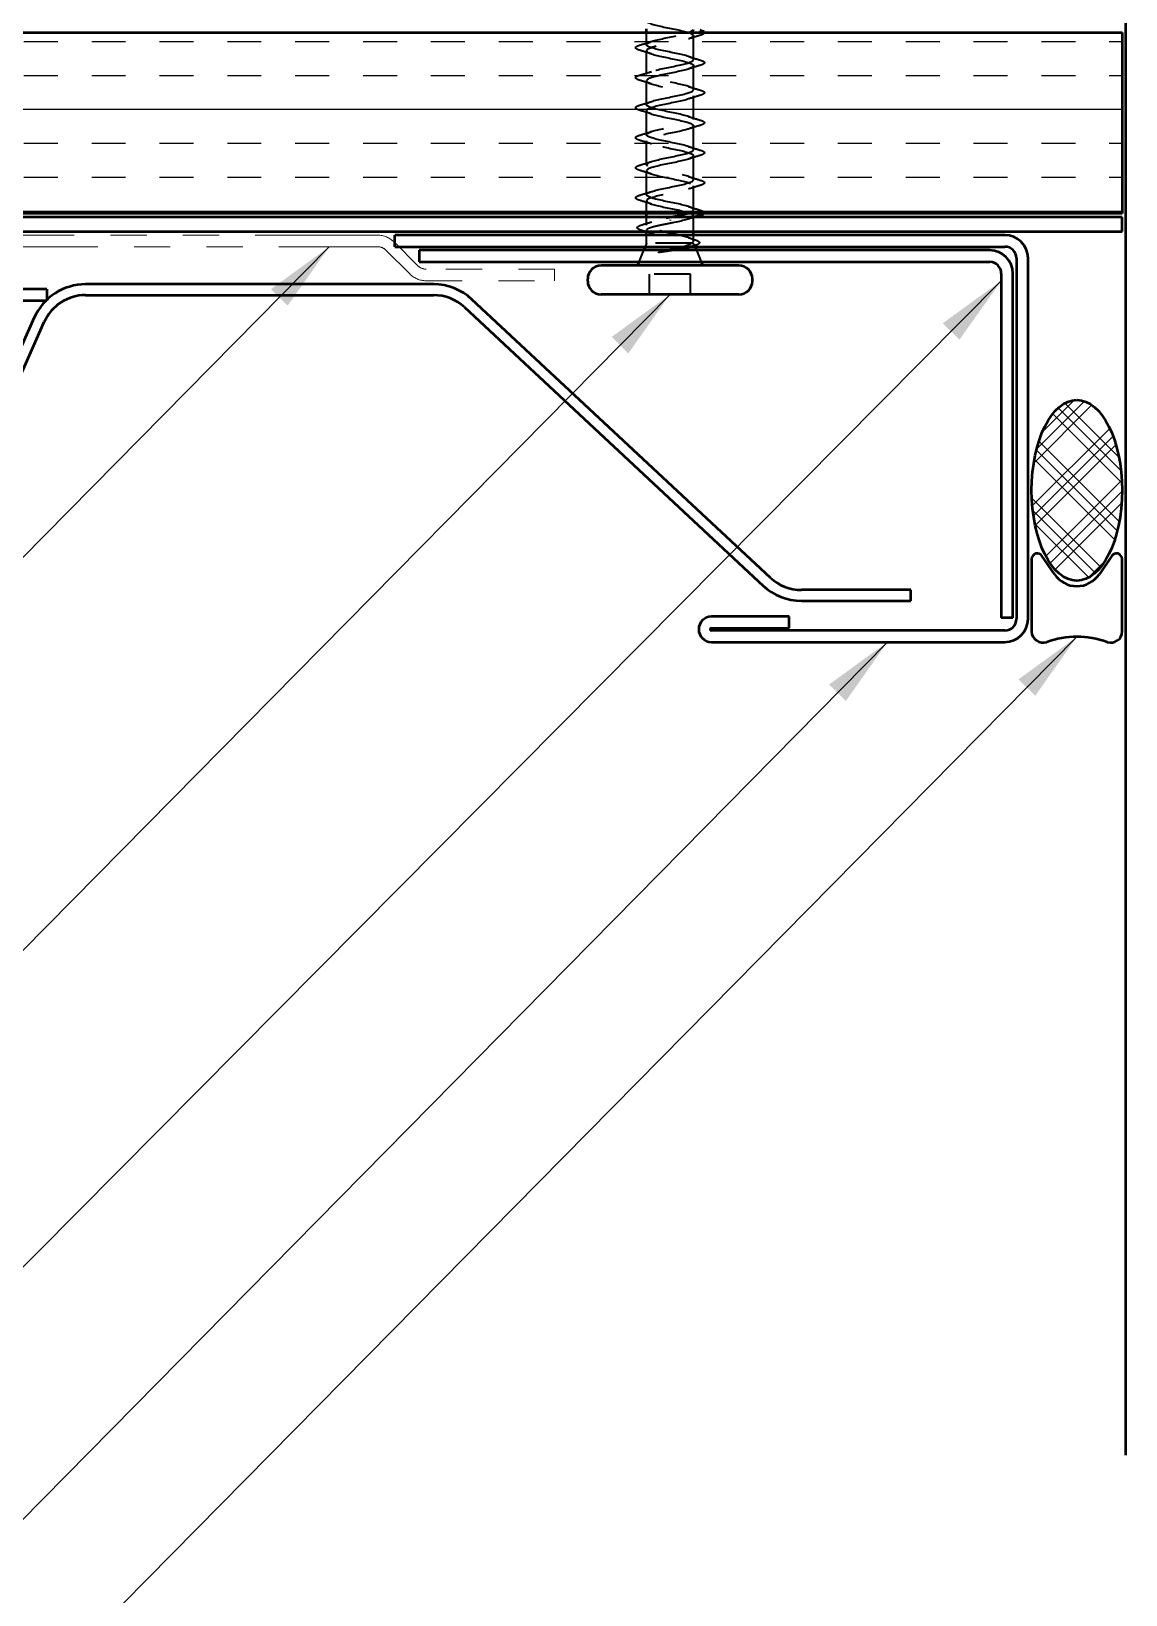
# Model space of a CAD drawing. Header units: inches. Extents: x 0.6 to 33.4, y 0.6 to 21.4.
# Drawn here: x 15.021 to 18.046, y 7.706 to 12.028 of the extents above; entities that cross this region are included whole.
import ezdxf

# ---------------------------------------------------------------- set-up
doc = ezdxf.new("R2010")
doc.units = ezdxf.units.IN
doc.header["$LTSCALE"] = 2
doc.header["$MEASUREMENT"] = 0
doc.linetypes.add('DASHED', pattern=[0.2067, 0.1654, -0.0413])
doc.linetypes.add('DOUBLE_DASH_CHAIN', pattern=[1.2403, 0.6614, -0.0827, 0.1654, -0.0827, 0.1654, -0.0827])
for name, color, linetype, lineweight in [('Hatch (ANSI)', 7, 'Continuous', 18), ('Hidden (ANSI)', 7, 'DASHED', 35), ('Symbol (ANSI)', 7, 'Continuous', 25), ('Visible (ANSI)', 7, 'Continuous', 50)]:
    doc.layers.add(name, color=color, linetype=linetype, lineweight=lineweight)
doc.styles.add('Note Text (ANSI)', font='tahoma.ttf')
doc.dimstyles.new('Default (ANSI)$7', dxfattribs={"dimscale": 2, "dimtxt": 0.12, "dimasz": 0.098425, "dimexe": 0.125, "dimexo": 0.0625, "dimgap": 0.031496, "dimtad": 0, "dimtih": 1, "dimtoh": 1, "dimrnd": 1e-08, "dimzin": 4, "dimdsep": 46, "dimtxsty": 'Note Text (ANSI)', "dimcen": 0.09, "dimdle": 0.393701, "dimclrd": 256, "dimclre": 256, "dimclrt": 256, "dimadec": 0, "dimazin": 1, "dimtfac": 1, "dimtofl": 0, "dimtmove": 0, "dimatfit": 3, "dimfxl": 0, "dimtolj": 1, "dimtzin": 4, "dimlwd": -1, "dimlwe": -1, "dimarcsym": 0})

msp = doc.modelspace()

# ---------------------------------------------------------------- hatches: boundary and pattern name
at = {"true_color": 0x804000}
h = msp.add_hatch(dxfattribs=at)
h.set_pattern_fill('INSUL', color=36, scale=0.75, style=0)
h.paths.add_polyline_path([(2.90327, 12.02481), (2.90327, 11.52481), (18.03558, 11.52481), (18.03558, 12.02481)])
at = {"layer": 'Hatch (ANSI)'}
h = msp.add_hatch(dxfattribs=at)
h.set_pattern_fill('CUST29', color=256, style=0, pattern_type=2)
h.set_pattern_definition([(45, (0, 0), (-0.08838835, 0.08838835), []), (45, (0.03125, 0), (-0.08838835, 0.08838835), []), (45, (0.0625, 0), (-0.08838835, 0.08838835), []), (135, (0, 0), (-0.08838835, -0.08838835), []), (135, (0.03125, 0), (-0.08838835, -0.08838835), []), (135, (0.0625, 0), (-0.08838835, -0.08838835), [])])
edge = h.paths.add_edge_path()
edge.add_ellipse((17.91058, 10.75927), major_axis=(0, -0.25), ratio=0.5, start_angle=0, end_angle=360)

# ---------------------------------------------------------------- linework, layer by layer
at = {"layer": 'Hidden (ANSI)', "ltscale": 0.031566}
msp.add_line((16.72108, 11.99156), (16.72108, 12.02481), dxfattribs=at)
at = {"layer": 'Hidden (ANSI)', "ltscale": 0.062755}
for p, q in [((16.72108, 11.90856), (16.72108, 11.97456)), ((16.85108, 11.95006), (16.85108, 12.01606)), ((16.85108, 11.86706), (16.85108, 11.93306)), ((16.72108, 11.82556), (16.72108, 11.89156)), ((16.85108, 11.78406), (16.85108, 11.85006)), ((16.72108, 11.74256), (16.72108, 11.80856)), ((16.85108, 11.70106), (16.85108, 11.76706)), ((16.72108, 11.65956), (16.72108, 11.72556)), ((16.85108, 11.61806), (16.85108, 11.68406)), ((16.72108, 11.57656), (16.72108, 11.64256)), ((16.85108, 11.53506), (16.85108, 11.60106))]:
    msp.add_line(p, q, dxfattribs=at)
at = {"layer": 'Hidden (ANSI)', "ltscale": 0.032994}
msp.add_line((16.72108, 11.52481), (16.72108, 11.55956), dxfattribs=at)
at = {"layer": 'Hidden (ANSI)', "ltscale": 0.021265}
msp.add_line((16.72108, 11.49237), (16.72108, 11.51481), dxfattribs=at)
at = {"layer": 'Hidden (ANSI)', "ltscale": 0.002412}
msp.add_line((16.78608, 11.50678), (16.78608, 11.50484), dxfattribs=at)
at = {"layer": 'Hidden (ANSI)', "ltscale": 0.041089}
msp.add_line((16.85108, 11.47481), (16.85108, 11.51806), dxfattribs=at)
at = {"layer": 'Hidden (ANSI)', "ltscale": 0.002695}
msp.add_line((16.72108, 11.47481), (16.72108, 11.47774), dxfattribs=at)
at = {"layer": 'Hidden (ANSI)', "ltscale": 0.020852}
msp.add_line((16.72108, 11.44281), (16.72108, 11.46481), dxfattribs=at)
at = {"layer": 'Hidden (ANSI)', "ltscale": 0.015427}
msp.add_line((16.85108, 11.44851), (16.85108, 11.46481), dxfattribs=at)
at = {"layer": 'Hidden (ANSI)', "ltscale": 0.032759}
for p, q in [((16.71301, 11.42281), (16.70011, 11.39081)), ((16.85914, 11.42281), (16.87204, 11.39081))]:
    msp.add_line(p, q, dxfattribs=at)
at = {"layer": 'Hidden (ANSI)', "ltscale": 0.010169}
msp.add_line((16.72108, 11.44281), (16.71704, 11.43281), dxfattribs=at)
at = {"layer": 'Hidden (ANSI)', "ltscale": 0.16912}
msp.add_line((16.84574, 11.44281), (16.72108, 11.44281), dxfattribs=at)
at = {"layer": 'Hidden (ANSI)', "ltscale": 0.004297}
msp.add_line((16.84742, 11.44281), (16.84574, 11.44281), dxfattribs=at)
at = {"layer": 'Hidden (ANSI)', "ltscale": 0.006265}
msp.add_line((16.85261, 11.43901), (16.85511, 11.43281), dxfattribs=at)
at = {"layer": 'Hidden (ANSI)', "ltscale": 0.107515}
msp.add_line((16.84258, 11.35681), (16.72958, 11.35681), dxfattribs=at)
at = {"layer": 'Hidden (ANSI)', "ltscale": 0.053232}
for p, q in [((16.72958, 11.30081), (16.72958, 11.35681)), ((16.84258, 11.30081), (16.84258, 11.35681))]:
    msp.add_line(p, q, dxfattribs=at)
at = {"layer": 'Hidden (ANSI)', "ltscale": 1.076982}
msp.add_open_spline([(16.78608, 12.11981), (16.81284, 12.11437), (16.83864, 12.10893), (16.84745, 12.10349), (16.85626, 12.09805), (16.84745, 12.09261), (16.82649, 12.08717), (16.80553, 12.08173), (16.77393, 12.07629), (16.75132, 12.07086), (16.7287, 12.06542), (16.7167, 12.05998), (16.72277, 12.05454), (16.72884, 12.0491), (16.75253, 12.04366), (16.77915, 12.03822), (16.80576, 12.03278), (16.83336, 12.02734), (16.84482, 12.0219), (16.85628, 12.01646), (16.85076, 12.01102), (16.83169, 12.00558), (16.81262, 12.00015), (16.78138, 11.99471), (16.75737, 11.98927), (16.73336, 11.98383), (16.7183, 11.97839), (16.72156, 11.97295), (16.72481, 11.96751), (16.74614, 11.96207), (16.7723, 11.95663), (16.79845, 11.95119), (16.82755, 11.94575), (16.84152, 11.94031), (16.85549, 11.93487), (16.85332, 11.92943), (16.83637, 11.924), (16.81941, 11.91856), (16.78888, 11.91312), (16.76375, 11.90768), (16.73861, 11.90224), (16.72068, 11.8968), (16.72108, 11.89136), (16.72149, 11.88592), (16.7402, 11.88048), (16.7656, 11.87504), (16.79101, 11.8696), (16.82126, 11.86416), (16.83759, 11.85872), (16.85391, 11.85328), (16.85512, 11.84785), (16.84047, 11.84241), (16.82582, 11.83697), (16.79636, 11.83153), (16.77038, 11.82609), (16.74441, 11.82065), (16.7238, 11.81521), (16.72135, 11.80977), (16.7189, 11.80433), (16.73479, 11.79889), (16.75914, 11.79345), (16.7835, 11.78801), (16.81458, 11.78257), (16.83307, 11.77713), (16.85156, 11.7717), (16.85613, 11.76626), (16.84395, 11.76082), (16.83177, 11.75538), (16.80371, 11.74994), (16.7772, 11.7445), (16.75068, 11.73906), (16.72763, 11.73362), (16.72235, 11.72818), (16.71707, 11.72274), (16.72995, 11.7173), (16.75299, 11.71186), (16.77603, 11.70642), (16.80756, 11.70098), (16.82801, 11.69555), (16.84846, 11.69011), (16.85635, 11.68467), (16.84678, 11.67923), (16.8372, 11.67379), (16.81086, 11.66835), (16.78411, 11.66291), (16.75736, 11.65747), (16.73213, 11.65203), (16.72408, 11.64659), (16.71604, 11.64115), (16.72576, 11.63571), (16.74722, 11.63027), (16.76867, 11.62483), (16.80031, 11.6194), (16.82248, 11.61396), (16.84465, 11.60852), (16.85576, 11.60308), (16.84891, 11.59764), (16.84205, 11.5922), (16.81773, 11.58676), (16.79105, 11.58132), (16.76436, 11.57588), (16.73724, 11.57044), (16.72652, 11.565), (16.7158, 11.55956), (16.72226, 11.55412), (16.74188, 11.54868), (16.76151, 11.54325), (16.79289, 11.53781), (16.81653, 11.53237), (16.84018, 11.52693), (16.85438, 11.52149), (16.85032, 11.51605), (16.84627, 11.51061), (16.82424, 11.50517), (16.79793, 11.49973), (16.79402, 11.49892), (16.79005, 11.49812), (16.78608, 11.49731)], degree=3, knots=[-47.1238898, -47.1238898, -47.1238898, -47.1238898, -45.8886129, -45.8886129, -45.8886129, -44.6533359, -44.6533359, -44.6533359, -43.418059, -43.418059, -43.418059, -42.182782, -42.182782, -42.182782, -40.9475051, -40.9475051, -40.9475051, -39.7122281, -39.7122281, -39.7122281, -38.4769512, -38.4769512, -38.4769512, -37.2416742, -37.2416742, -37.2416742, -36.0063973, -36.0063973, -36.0063973, -34.7711204, -34.7711204, -34.7711204, -33.5358434, -33.5358434, -33.5358434, -32.3005665, -32.3005665, -32.3005665, -31.0652895, -31.0652895, -31.0652895, -29.8300126, -29.8300126, -29.8300126, -28.5947356, -28.5947356, -28.5947356, -27.3594587, -27.3594587, -27.3594587, -26.1241817, -26.1241817, -26.1241817, -24.8889048, -24.8889048, -24.8889048, -23.6536278, -23.6536278, -23.6536278, -22.4183509, -22.4183509, -22.4183509, -21.183074, -21.183074, -21.183074, -19.947797, -19.947797, -19.947797, -18.7125201, -18.7125201, -18.7125201, -17.4772431, -17.4772431, -17.4772431, -16.2419662, -16.2419662, -16.2419662, -15.0066892, -15.0066892, -15.0066892, -13.7714123, -13.7714123, -13.7714123, -12.5361353, -12.5361353, -12.5361353, -11.3008584, -11.3008584, -11.3008584, -10.0655815, -10.0655815, -10.0655815, -8.8303045, -8.8303045, -8.8303045, -7.5950276, -7.5950276, -7.5950276, -6.3597506, -6.3597506, -6.3597506, -5.1244737, -5.1244737, -5.1244737, -3.8891967, -3.8891967, -3.8891967, -2.6539198, -2.6539198, -2.6539198, -1.4186428, -1.4186428, -1.4186428, -0.1833659, -0.1833659, -0.1833659, 0, 0, 0, 0], dxfattribs=at)
at = {"layer": 'Hidden (ANSI)', "ltscale": 1.009195}
msp.add_open_spline([(16.83227, 11.52481), (16.83901, 11.52675), (16.84431, 11.52869), (16.84745, 11.53063), (16.85626, 11.53607), (16.84745, 11.54151), (16.82649, 11.54694), (16.80553, 11.55238), (16.77393, 11.55782), (16.75132, 11.56326), (16.7287, 11.5687), (16.7167, 11.57414), (16.72277, 11.57958), (16.72884, 11.58502), (16.75253, 11.59046), (16.77915, 11.5959), (16.80576, 11.60134), (16.83336, 11.60678), (16.84482, 11.61222), (16.85628, 11.61766), (16.85076, 11.62309), (16.83169, 11.62853), (16.81262, 11.63397), (16.78138, 11.63941), (16.75737, 11.64485), (16.73336, 11.65029), (16.7183, 11.65573), (16.72156, 11.66117), (16.72481, 11.66661), (16.74614, 11.67205), (16.7723, 11.67749), (16.79845, 11.68293), (16.82755, 11.68837), (16.84152, 11.69381), (16.85549, 11.69924), (16.85332, 11.70468), (16.83637, 11.71012), (16.81941, 11.71556), (16.78888, 11.721), (16.76375, 11.72644), (16.73861, 11.73188), (16.72068, 11.73732), (16.72108, 11.74276), (16.72149, 11.7482), (16.7402, 11.75364), (16.7656, 11.75908), (16.79101, 11.76452), (16.82126, 11.76996), (16.83759, 11.77539), (16.85391, 11.78083), (16.85512, 11.78627), (16.84047, 11.79171), (16.82582, 11.79715), (16.79636, 11.80259), (16.77038, 11.80803), (16.74441, 11.81347), (16.7238, 11.81891), (16.72135, 11.82435), (16.7189, 11.82979), (16.73479, 11.83523), (16.75914, 11.84067), (16.7835, 11.84611), (16.81458, 11.85154), (16.83307, 11.85698), (16.85156, 11.86242), (16.85613, 11.86786), (16.84395, 11.8733), (16.83177, 11.87874), (16.80371, 11.88418), (16.7772, 11.88962), (16.75068, 11.89506), (16.72763, 11.9005), (16.72235, 11.90594), (16.71707, 11.91138), (16.72995, 11.91682), (16.75299, 11.92226), (16.77603, 11.92769), (16.80756, 11.93313), (16.82801, 11.93857), (16.84846, 11.94401), (16.85635, 11.94945), (16.84678, 11.95489), (16.8372, 11.96033), (16.81086, 11.96577), (16.78411, 11.97121), (16.75736, 11.97665), (16.73213, 11.98209), (16.72408, 11.98753), (16.71604, 11.99297), (16.72576, 11.9984), (16.74722, 12.00384), (16.76867, 12.00928), (16.80031, 12.01472), (16.82248, 12.02016), (16.82879, 12.02171), (16.83421, 12.02326), (16.83857, 12.02481)], degree=3, knots=[0.7948608, 0.7948608, 0.7948608, 0.7948608, 1.2352769, 1.2352769, 1.2352769, 2.4705539, 2.4705539, 2.4705539, 3.7058308, 3.7058308, 3.7058308, 4.9411078, 4.9411078, 4.9411078, 6.1763847, 6.1763847, 6.1763847, 7.4116617, 7.4116617, 7.4116617, 8.6469386, 8.6469386, 8.6469386, 9.8822156, 9.8822156, 9.8822156, 11.1174925, 11.1174925, 11.1174925, 12.3527695, 12.3527695, 12.3527695, 13.5880464, 13.5880464, 13.5880464, 14.8233233, 14.8233233, 14.8233233, 16.0586003, 16.0586003, 16.0586003, 17.2938772, 17.2938772, 17.2938772, 18.5291542, 18.5291542, 18.5291542, 19.7644311, 19.7644311, 19.7644311, 20.9997081, 20.9997081, 20.9997081, 22.234985, 22.234985, 22.234985, 23.470262, 23.470262, 23.470262, 24.7055389, 24.7055389, 24.7055389, 25.9408158, 25.9408158, 25.9408158, 27.1760928, 27.1760928, 27.1760928, 28.4113697, 28.4113697, 28.4113697, 29.6466467, 29.6466467, 29.6466467, 30.8819236, 30.8819236, 30.8819236, 32.1172006, 32.1172006, 32.1172006, 33.3524775, 33.3524775, 33.3524775, 34.5877545, 34.5877545, 34.5877545, 35.8230314, 35.8230314, 35.8230314, 37.0583084, 37.0583084, 37.0583084, 38.2935853, 38.2935853, 38.2935853, 38.6453747, 38.6453747, 38.6453747, 38.6453747], dxfattribs=at)
at = {"layer": 'Hidden (ANSI)', "ltscale": 0.046525}
msp.add_open_spline([(16.88106, 12.02481), (16.88107, 12.02471), (16.88108, 12.02462), (16.88105, 12.02268), (16.87942, 12.02129), (16.87494, 12.01899), (16.87223, 12.018), (16.86886, 12.01701)], degree=3, knots=[0.11783065, 0.11783065, 0.11783065, 0.11783065, 0.12137804, 0.12137804, 0.18811443, 0.18811443, 0.24184971, 0.24184971, 0.24184971, 0.24184971], dxfattribs=at)
at = {"layer": 'Hidden (ANSI)', "ltscale": 0.090851}
for points in [[(16.70329, 11.97551), (16.69823, 11.97699), (16.69467, 11.97845), (16.69171, 11.98097), (16.69106, 11.98198), (16.6911, 11.98494), (16.69273, 11.98633), (16.69721, 11.98863), (16.69992, 11.98962), (16.70329, 11.99061)], [(16.86886, 11.94911), (16.87392, 11.94763), (16.87749, 11.94617), (16.88044, 11.94365), (16.88109, 11.94264), (16.88105, 11.93968), (16.87942, 11.93829), (16.87494, 11.93599), (16.87223, 11.935), (16.86886, 11.93401)], [(16.70329, 11.89251), (16.69823, 11.89399), (16.69467, 11.89545), (16.69171, 11.89797), (16.69106, 11.89898), (16.6911, 11.90194), (16.69273, 11.90333), (16.69721, 11.90563), (16.69992, 11.90662), (16.70329, 11.90761)], [(16.86886, 11.86611), (16.87392, 11.86463), (16.87749, 11.86317), (16.88044, 11.86065), (16.88109, 11.85964), (16.88105, 11.85668), (16.87942, 11.85529), (16.87494, 11.85299), (16.87223, 11.852), (16.86886, 11.85101)], [(16.70329, 11.80951), (16.69823, 11.81099), (16.69467, 11.81245), (16.69171, 11.81497), (16.69106, 11.81598), (16.6911, 11.81894), (16.69273, 11.82033), (16.69721, 11.82263), (16.69992, 11.82362), (16.70329, 11.82461)], [(16.86886, 11.78311), (16.87392, 11.78163), (16.87749, 11.78017), (16.88044, 11.77765), (16.88109, 11.77664), (16.88105, 11.77368), (16.87942, 11.77229), (16.87494, 11.76999), (16.87223, 11.769), (16.86886, 11.76801)], [(16.70329, 11.72651), (16.69823, 11.72799), (16.69467, 11.72945), (16.69171, 11.73197), (16.69106, 11.73298), (16.6911, 11.73594), (16.69273, 11.73733), (16.69721, 11.73963), (16.69992, 11.74062), (16.70329, 11.74161)], [(16.86886, 11.70011), (16.87392, 11.69863), (16.87749, 11.69717), (16.88044, 11.69465), (16.88109, 11.69364), (16.88105, 11.69068), (16.87942, 11.68929), (16.87494, 11.68699), (16.87223, 11.686), (16.86886, 11.68501)], [(16.70329, 11.64351), (16.69823, 11.64499), (16.69467, 11.64645), (16.69171, 11.64897), (16.69106, 11.64998), (16.6911, 11.65294), (16.69273, 11.65433), (16.69721, 11.65663), (16.69992, 11.65762), (16.70329, 11.65861)], [(16.86886, 11.61711), (16.87392, 11.61563), (16.87749, 11.61417), (16.88044, 11.61165), (16.88109, 11.61064), (16.88105, 11.60768), (16.87942, 11.60629), (16.87494, 11.60399), (16.87223, 11.603), (16.86886, 11.60201)], [(16.70329, 11.56051), (16.69823, 11.56199), (16.69467, 11.56345), (16.69171, 11.56597), (16.69106, 11.56698), (16.6911, 11.56994), (16.69273, 11.57133), (16.69721, 11.57363), (16.69992, 11.57462), (16.70329, 11.57561)]]:
    msp.add_open_spline(points, degree=3, knots=[0, 0, 0, 0, 0.08068206, 0.08068206, 0.12137804, 0.12137804, 0.18811443, 0.18811443, 0.24184971, 0.24184971, 0.24184971, 0.24184971], dxfattribs=at)
at = {"layer": 'Hidden (ANSI)', "ltscale": 0.031888}
for points in [[(16.70329, 11.99061), (16.71398, 11.99375), (16.72464, 11.99697), (16.73505, 12.00039)], [(16.73505, 11.96573), (16.72464, 11.96915), (16.71398, 11.97237), (16.70329, 11.97551)], [(16.86886, 12.01701), (16.85817, 12.01387), (16.84751, 12.01065), (16.8371, 12.00723)], [(16.8371, 11.95889), (16.84751, 11.95547), (16.85817, 11.95225), (16.86886, 11.94911)], [(16.86886, 11.93401), (16.85817, 11.93087), (16.84751, 11.92765), (16.8371, 11.92423)], [(16.70329, 11.90761), (16.71398, 11.91075), (16.72464, 11.91397), (16.73505, 11.91739)], [(16.73505, 11.88273), (16.72464, 11.88615), (16.71398, 11.88937), (16.70329, 11.89251)], [(16.8371, 11.87589), (16.84751, 11.87247), (16.85817, 11.86925), (16.86886, 11.86611)], [(16.86886, 11.85101), (16.85817, 11.84787), (16.84751, 11.84465), (16.8371, 11.84123)], [(16.70329, 11.82461), (16.71398, 11.82775), (16.72464, 11.83097), (16.73505, 11.83439)], [(16.73505, 11.79973), (16.72464, 11.80315), (16.71398, 11.80637), (16.70329, 11.80951)], [(16.8371, 11.79289), (16.84751, 11.78947), (16.85817, 11.78625), (16.86886, 11.78311)], [(16.86886, 11.76801), (16.85817, 11.76487), (16.84751, 11.76165), (16.8371, 11.75823)], [(16.70329, 11.74161), (16.71398, 11.74475), (16.72464, 11.74797), (16.73505, 11.75139)], [(16.73505, 11.71673), (16.72464, 11.72015), (16.71398, 11.72337), (16.70329, 11.72651)], [(16.8371, 11.70989), (16.84751, 11.70647), (16.85817, 11.70325), (16.86886, 11.70011)], [(16.86886, 11.68501), (16.85817, 11.68187), (16.84751, 11.67865), (16.8371, 11.67523)], [(16.70329, 11.65861), (16.71398, 11.66175), (16.72464, 11.66497), (16.73505, 11.66839)], [(16.73505, 11.63373), (16.72464, 11.63715), (16.71398, 11.64037), (16.70329, 11.64351)], [(16.70329, 11.57561), (16.71398, 11.57875), (16.72464, 11.58197), (16.73505, 11.58539)], [(16.8371, 11.62689), (16.84751, 11.62347), (16.85817, 11.62025), (16.86886, 11.61711)], [(16.86886, 11.60201), (16.85817, 11.59887), (16.84751, 11.59565), (16.8371, 11.59223)], [(16.73505, 11.55073), (16.72464, 11.55415), (16.71398, 11.55737), (16.70329, 11.56051)], [(16.8371, 11.54389), (16.84751, 11.54047), (16.85817, 11.53725), (16.86886, 11.53411)]]:
    msp.add_open_spline(points, degree=3, dxfattribs=at)
at = {"layer": 'Hidden (ANSI)', "ltscale": 0.028762}
msp.add_open_spline([(16.70767, 11.49311), (16.71727, 11.49599), (16.72684, 11.49896), (16.73617, 11.50208)], degree=3, dxfattribs=at)
at = {"layer": 'Hidden (ANSI)', "ltscale": 0.324094}
msp.add_open_spline([(16.84574, 11.44281), (16.84918, 11.44467), (16.85099, 11.44651), (16.85116, 11.45023), (16.84951, 11.45207), (16.84295, 11.45579), (16.8381, 11.45763), (16.82583, 11.46135), (16.81854, 11.4632), (16.8025, 11.46692), (16.7939, 11.46876), (16.77659, 11.47248), (16.76804, 11.47432), (16.75216, 11.47804), (16.745, 11.47988), (16.73305, 11.4836), (16.72839, 11.48544), (16.72224, 11.48916), (16.72081, 11.49101), (16.72142, 11.49473), (16.72345, 11.49657), (16.73072, 11.50029), (16.7359, 11.50213), (16.74823, 11.50571), (16.75511, 11.50742), (16.77009, 11.51087), (16.77805, 11.51258), (16.78608, 11.51431)], degree=3, knots=[0, 0, 0, 0, 0.06748173, 0.06748173, 0.13496346, 0.13496346, 0.20244519, 0.20244519, 0.26992692, 0.26992692, 0.33740864, 0.33740864, 0.40489037, 0.40489037, 0.4723721, 0.4723721, 0.53985383, 0.53985383, 0.60733556, 0.60733556, 0.67481729, 0.67481729, 0.74229902, 0.74229902, 0.8048716, 0.8048716, 0.86744418, 0.86744418, 0.86744418, 0.86744418], dxfattribs=at)
at = {"layer": 'Hidden (ANSI)', "ltscale": 0.002289}
msp.add_open_spline([(16.78608, 11.51431), (16.7869, 11.51448), (16.78771, 11.51464), (16.78853, 11.51481)], degree=3, dxfattribs=at)
at = {"layer": 'Hidden (ANSI)', "ltscale": 0.017814}
msp.add_open_spline([(16.85479, 11.51481), (16.84884, 11.513), (16.84293, 11.51115), (16.8371, 11.50923)], degree=3, dxfattribs=at)
at = {"layer": 'Hidden (ANSI)', "ltscale": 0.053953}
msp.add_open_spline([(16.86886, 11.53411), (16.87392, 11.53263), (16.87749, 11.53117), (16.88044, 11.52865), (16.88109, 11.52764), (16.88107, 11.5259), (16.88088, 11.52534), (16.88054, 11.52481)], degree=3, knots=[0, 0, 0, 0, 0.08068206, 0.08068206, 0.12137804, 0.12137804, 0.14373235, 0.14373235, 0.14373235, 0.14373235], dxfattribs=at)
at = {"layer": 'Hidden (ANSI)', "ltscale": 0.090199}
msp.add_open_spline([(16.70876, 11.47746), (16.70372, 11.47894), (16.70005, 11.48041), (16.69678, 11.48281), (16.696, 11.48368), (16.69521, 11.48669), (16.6968, 11.48849), (16.70141, 11.49102), (16.70418, 11.49207), (16.70767, 11.49311)], degree=3, knots=[0, 0, 0, 0, 0.07549597, 0.07549597, 0.11358326, 0.11358326, 0.18511439, 0.18511439, 0.2400252, 0.2400252, 0.2400252, 0.2400252], dxfattribs=at)
at = {"layer": 'Hidden (ANSI)', "ltscale": 0.008828}
msp.add_open_spline([(16.7177, 11.47481), (16.71473, 11.4757), (16.71175, 11.47659), (16.70876, 11.47746)], degree=3, dxfattribs=at)
at = {"layer": 'Hidden (ANSI)', "ltscale": 0.275683}
msp.add_open_spline([(16.78608, 11.49731), (16.77746, 11.49566), (16.76892, 11.49402), (16.75302, 11.49072), (16.74581, 11.48908), (16.73372, 11.48578), (16.72895, 11.48414), (16.72254, 11.48084), (16.72095, 11.47921), (16.72121, 11.4759), (16.72306, 11.47427), (16.72996, 11.47096), (16.73494, 11.46933), (16.74741, 11.46602), (16.75476, 11.46439), (16.77086, 11.46109), (16.77944, 11.45945), (16.79667, 11.45615), (16.80515, 11.45451), (16.82084, 11.45121), (16.82789, 11.44957), (16.83678, 11.44707), (16.83946, 11.44622), (16.84405, 11.44451), (16.84595, 11.44366), (16.84742, 11.44281)], degree=3, knots=[0, 0, 0, 0, 0.06687142, 0.06687142, 0.13374283, 0.13374283, 0.20061425, 0.20061425, 0.26748567, 0.26748567, 0.33435708, 0.33435708, 0.4012285, 0.4012285, 0.46809992, 0.46809992, 0.53497133, 0.53497133, 0.60184275, 0.60184275, 0.66871417, 0.66871417, 0.70324308, 0.70324308, 0.737772, 0.737772, 0.737772, 0.737772], dxfattribs=at)
at = {"layer": 'Hidden (ANSI)', "ltscale": 0.012886}
msp.add_open_spline([(16.73393, 11.46977), (16.72968, 11.47114), (16.72539, 11.47248), (16.72108, 11.47379)], degree=3, dxfattribs=at)
at = {"layer": 'Hidden (ANSI)', "ltscale": 0.018879}
msp.add_open_spline([(16.83599, 11.45821), (16.84212, 11.45616), (16.84836, 11.45417), (16.85464, 11.45223)], degree=3, dxfattribs=at)
at = {"layer": 'Hidden (ANSI)', "ltscale": 0.014703}
msp.add_open_spline([(16.76463, 11.41801), (16.76263, 11.4177), (16.76058, 11.41744), (16.75688, 11.41712), (16.75553, 11.41707), (16.75463, 11.41717), (16.75443, 11.4172), (16.75427, 11.41727), (16.75424, 11.41729), (16.75421, 11.41732), (16.7542, 11.41734), (16.75418, 11.41736), (16.75418, 11.41738), (16.75418, 11.4174), (16.75419, 11.41741), (16.7542, 11.41744), (16.75421, 11.41745), (16.75424, 11.41749), (16.75426, 11.41752), (16.75436, 11.41759), (16.75445, 11.41764), (16.75488, 11.41786), (16.75541, 11.41803), (16.75651, 11.41835), (16.7573, 11.41854), (16.75804, 11.4187)], degree=3, knots=[0, 0, 0, 0, 0.015878436, 0.015878436, 0.030496322, 0.030496322, 0.033768739, 0.033768739, 0.034516096, 0.034516096, 0.034934038, 0.034934038, 0.035218632, 0.035218632, 0.035484827, 0.035484827, 0.035833283, 0.035833283, 0.03649102, 0.03649102, 0.038229075, 0.038229075, 0.045138635, 0.045138635, 0.057165667, 0.057165667, 0.057165667, 0.057165667], dxfattribs=at)
at = {"layer": 'Hidden (ANSI)', "ltscale": 0.018944}
msp.add_open_spline([(16.75804, 11.4187), (16.7643, 11.42006), (16.77077, 11.42142), (16.77728, 11.42281)], degree=3, dxfattribs=at)
at = {"layer": 'Hidden (ANSI)', "ltscale": 0.030286}
msp.add_open_spline([(16.79593, 11.42281), (16.79324, 11.42239), (16.79051, 11.42196), (16.78001, 11.42035), (16.77221, 11.41918), (16.76463, 11.41801)], degree=3, knots=[0.316172256, 0.316172256, 0.316172256, 0.316172256, 0.33737749, 0.33737749, 0.39716778, 0.39716778, 0.39716778, 0.39716778], dxfattribs=at)
at = {"layer": 'Hidden (ANSI)', "ltscale": 0.042128}
msp.add_open_spline([(16.82044, 11.43281), (16.82536, 11.43416), (16.82981, 11.43552), (16.83905, 11.43885), (16.84316, 11.4408), (16.84574, 11.44281)], degree=3, knots=[0.17048443, 0.17048443, 0.17048443, 0.17048443, 0.21768686, 0.21768686, 0.28372234, 0.28372234, 0.28372234, 0.28372234], dxfattribs=at)
at = {"layer": 'Hidden (ANSI)', "ltscale": 0.061402}
msp.add_open_spline([(16.84742, 11.44281), (16.85086, 11.44131), (16.85266, 11.43984), (16.85286, 11.43687), (16.85118, 11.4354), (16.84646, 11.43333), (16.84481, 11.43273), (16.84291, 11.43213)], degree=3, knots=[0, 0, 0, 0, 0.06713685, 0.06713685, 0.13596331, 0.13596331, 0.1644502, 0.1644502, 0.1644502, 0.1644502], dxfattribs=at)
at = {"layer": 'Hidden (ANSI)', "ltscale": 0.008144}
msp.add_open_spline([(16.85327, 11.43532), (16.85053, 11.43449), (16.8478, 11.43366), (16.84508, 11.43281)], degree=3, dxfattribs=at)
at = {"layer": 'Hidden (ANSI)', "ltscale": 0.088709}
msp.add_open_spline([(16.85464, 11.45223), (16.85947, 11.45075), (16.86302, 11.44925), (16.86619, 11.44679), (16.86694, 11.4459), (16.86773, 11.44294), (16.86634, 11.44111), (16.86289, 11.43897), (16.86156, 11.43831), (16.8581, 11.43688), (16.85585, 11.4361), (16.85327, 11.43532)], degree=3, knots=[0, 0, 0, 0, 0.0707422, 0.0707422, 0.10601969, 0.10601969, 0.17099056, 0.17099056, 0.2005585, 0.2005585, 0.23613752, 0.23613752, 0.23613752, 0.23613752], dxfattribs=at)
at = {"layer": 'Visible (ANSI)', "color": 8, "true_color": 0x808080}
msp.add_line((18.04558, 8.09135), (18.04558, 16.04481), dxfattribs=at)
at = {"layer": 'Visible (ANSI)', "color": 36, "true_color": 0x804000}
for p, q in [((2.90327, 12.02481), (18.03558, 12.02481)), ((18.03558, 12.02481), (18.03558, 11.52481)), ((18.03558, 11.52481), (2.90327, 11.52481))]:
    msp.add_line(p, q, dxfattribs=at)
at = {"layer": 'Visible (ANSI)'}
for p, q in [((16.72108, 12.02481), (16.72108, 12.03481)), ((16.72108, 11.51481), (16.72108, 11.52481)), ((16.72108, 11.46481), (16.72108, 11.47481)), ((16.85108, 11.46481), (16.85108, 11.47481)), ((16.71704, 11.43281), (16.71301, 11.42281)), ((16.85511, 11.43281), (16.85914, 11.42281)), ((16.97658, 11.38081), (16.59558, 11.38081)), ((16.70011, 11.39081), (16.69608, 11.38081)), ((16.87204, 11.39081), (16.87608, 11.38081)), ((16.55858, 11.33781), (16.55858, 11.34381)), ((17.01358, 11.33781), (17.01358, 11.34381)), ((16.97658, 11.30081), (16.59558, 11.30081))]:
    msp.add_line(p, q, dxfattribs=at)
at = {"layer": 'Visible (ANSI)', "color": 30, "true_color": 0xff8000}
for p, q in [((18.03558, 11.51481), (2.90327, 11.51481)), ((18.03558, 11.47481), (18.03558, 11.51481)), ((2.90327, 11.47481), (18.03558, 11.47481))]:
    msp.add_line(p, q, dxfattribs=at)
at = {"layer": 'Visible (ANSI)', "color": 30, "linetype": 'DOUBLE_DASH_CHAIN', "lineweight": 18, "ltscale": 0.255808, "true_color": 0xff8000}
for p, q in [((15.97792, 11.46481), (8.99781, 11.46481)), ((8.99781, 11.43281), (15.97792, 11.43281))]:
    msp.add_line(p, q, dxfattribs=at)
at = {"layer": 'Visible (ANSI)', "color": 1, "true_color": 0xff0000}
for p, q in [((17.71158, 11.46481), (16.02558, 11.46481)), ((16.02558, 11.43281), (16.02558, 11.46481)), ((16.02558, 11.43281), (17.71158, 11.43281)), ((17.66958, 11.42281), (16.09258, 11.42281)), ((16.09258, 11.42281), (16.09258, 11.39081)), ((16.09258, 11.39081), (17.66958, 11.39081)), ((17.74358, 11.40081), (17.74358, 10.40381)), ((17.77558, 10.40381), (17.77558, 11.40081)), ((17.70158, 11.35881), (17.70158, 10.40681)), ((17.73358, 10.40681), (17.73358, 11.35881)), ((15.06394, 11.31581), (14.12794, 11.31581)), ((14.12794, 11.28381), (15.06394, 11.28381)), ((15.06394, 11.31581), (15.06394, 11.28381)), ((17.11538, 10.41021), (16.90058, 10.41021)), ((16.90058, 10.37821), (17.11538, 10.37821)), ((17.11538, 10.37821), (17.11538, 10.41021)), ((17.73358, 10.40681), (17.70158, 10.40681)), ((17.71158, 10.37181), (16.90058, 10.37181)), ((16.90058, 10.33981), (17.71158, 10.33981))]:
    msp.add_line(p, q, dxfattribs=at)
at = {"layer": 'Visible (ANSI)', "color": 30, "linetype": 'DOUBLE_DASH_CHAIN', "lineweight": 18, "ltscale": 0.014687, "true_color": 0xff8000}
for p, q in [((16.00055, 11.42344), (16.06643, 11.35755)), ((16.08906, 11.38018), (16.02318, 11.44606))]:
    msp.add_line(p, q, dxfattribs=at)
at = {"layer": 'Visible (ANSI)', "color": 30, "linetype": 'DOUBLE_DASH_CHAIN', "lineweight": 18, "ltscale": 0.056261, "true_color": 0xff8000}
for p, q in [((16.46681, 11.37081), (16.11169, 11.37081)), ((16.11169, 11.33881), (16.46681, 11.33881))]:
    msp.add_line(p, q, dxfattribs=at)
at = {"layer": 'Visible (ANSI)', "color": 30, "linetype": 'DOUBLE_DASH_CHAIN', "lineweight": 18, "ltscale": 0.004979, "true_color": 0xff8000}
msp.add_line((16.46681, 11.33881), (16.46681, 11.37081), dxfattribs=at)
at = {"layer": 'Visible (ANSI)', "color": 5, "true_color": 0x0000ff}
for p, q in [((16.13275, 11.32881), (15.17053, 11.32881)), ((15.17053, 11.29881), (16.13275, 11.29881)), ((17.06394, 10.51739), (16.23846, 11.28717)), ((16.218, 11.26523), (17.04348, 10.49545)), ((15.02893, 11.23685), (14.72667, 10.55797)), ((14.75408, 10.54576), (15.05634, 11.22465)), ((17.45158, 10.48381), (17.14919, 10.48381)), ((17.45158, 10.45381), (17.45158, 10.48381)), ((17.14919, 10.45381), (17.45158, 10.45381))]:
    msp.add_line(p, q, dxfattribs=at)
at = {"layer": 'Visible (ANSI)', "color": 56, "true_color": 0x808000}
for p, q in [((17.78558, 10.56927), (17.78558, 10.36927)), ((17.84843, 10.52728), (17.81415, 10.57802)), ((18.007, 10.57802), (17.97272, 10.52728)), ((18.03558, 10.36927), (18.03558, 10.56927))]:
    msp.add_line(p, q, dxfattribs=at)
at = {"layer": 'Visible (ANSI)', "color": 30, "linetype": 'DOUBLE_DASH_CHAIN', "lineweight": 18, "ltscale": 0.007878, "true_color": 0xff8000}
for centre, start, end in [((15.97792, 11.40081), 45, 90), ((16.11169, 11.40281), 225, 270)]:
    msp.add_arc(centre, 0.064, start, end, dxfattribs=at)
at = {"layer": 'Visible (ANSI)', "color": 1, "true_color": 0xff0000}
for centre, radius, start, end in [((17.71158, 11.40081), 0.064, 0, 90), ((17.66958, 11.35881), 0.064, 0, 90), ((17.71158, 11.40081), 0.032, 0, 90), ((17.66958, 11.35881), 0.032, 0, 90), ((16.90058, 10.37501), 0.0352, 90, 270), ((16.90058, 10.37501), 0.0032, 90, 270), ((17.71158, 10.40381), 0.032, 270, 0), ((17.71158, 10.40381), 0.064, 270, 0)]:
    msp.add_arc(centre, radius, start, end, dxfattribs=at)
at = {"layer": 'Visible (ANSI)', "color": 30, "linetype": 'DOUBLE_DASH_CHAIN', "lineweight": 18, "ltscale": 0.003889, "true_color": 0xff8000}
for centre, start, end in [((15.97792, 11.40081), 45, 90), ((16.11169, 11.40281), 225, 270)]:
    msp.add_arc(centre, 0.032, start, end, dxfattribs=at)
at = {"layer": 'Visible (ANSI)'}
for centre, start, end in [((16.59558, 11.34381), 90, 180), ((16.97658, 11.34381), 0, 90), ((16.59558, 11.33781), 180, 270), ((16.97658, 11.33781), 270, 0)]:
    msp.add_arc(centre, 0.037, start, end, dxfattribs=at)
at = {"layer": 'Visible (ANSI)', "color": 5, "true_color": 0x0000ff}
for centre, radius, start, end in [((15.17053, 11.17381), 0.155, 90, 156), ((16.13275, 11.17381), 0.155, 47, 90), ((15.17053, 11.17381), 0.125, 90, 156), ((16.13275, 11.17381), 0.125, 47, 90), ((17.14919, 10.60881), 0.125, 227, 270), ((17.14919, 10.60881), 0.155, 227, 270)]:
    msp.add_arc(centre, radius, start, end, dxfattribs=at)
at = {"layer": 'Visible (ANSI)', "color": 56, "true_color": 0x808000}
for centre, radius, start, end in [((17.8012, 10.56927), 0.01562, 34.04773, 180), ((18.01995, 10.56927), 0.01562, 0, 145.95227), ((17.91058, 10.56927), 0.075, 214.04773, 325.95227), ((17.81683, 10.36927), 0.03125, 180, 289.47122), ((17.91058, 10.10411), 0.25, 70.52878, 109.47122), ((18.00433, 10.36927), 0.03125, 250.52878, 0)]:
    msp.add_arc(centre, radius, start, end, dxfattribs=at)
at = {"layer": 'Visible (ANSI)'}
msp.add_ellipse((17.91058, 10.75927), major_axis=(0, 0.25), ratio=0.5, dxfattribs=at)
for points in [[(16.83857, 12.02481), (16.84631, 12.02756), (16.85072, 12.03031), (16.85091, 12.03306)], [(16.78853, 11.51481), (16.80489, 11.51814), (16.8207, 11.52148), (16.83227, 11.52481)], [(16.86886, 11.51901), (16.86415, 11.51763), (16.85946, 11.51623), (16.85479, 11.51481)], [(16.72108, 11.47379), (16.71995, 11.47413), (16.71882, 11.47447), (16.7177, 11.47481)], [(16.84508, 11.43281), (16.84435, 11.43258), (16.84363, 11.43236), (16.84291, 11.43213)]]:
    msp.add_open_spline(points, degree=3, dxfattribs=at)
for points, knots in [([(16.86886, 12.03211), (16.87392, 12.03063), (16.87749, 12.02917), (16.88035, 12.02672), (16.88097, 12.02581), (16.88106, 12.02481)], [0, 0, 0, 0, 0.08068206, 0.08068206, 0.11783065, 0.11783065, 0.11783065, 0.11783065]), ([(16.88054, 11.52481), (16.87986, 11.52376), (16.87859, 11.52286), (16.87494, 11.52099), (16.87223, 11.52), (16.86886, 11.51901)], [0.143732351, 0.143732351, 0.143732351, 0.143732351, 0.188114428, 0.188114428, 0.241849708, 0.241849708, 0.241849708, 0.241849708]), ([(16.77728, 11.42281), (16.78046, 11.42348), (16.78365, 11.42416), (16.79621, 11.42688), (16.80532, 11.42892), (16.81597, 11.43161), (16.81825, 11.43221), (16.82044, 11.43281)], [0.0509905, 0.0509905, 0.0509905, 0.0509905, 0.07588897, 0.07588897, 0.1494652, 0.1494652, 0.17048443, 0.17048443, 0.17048443, 0.17048443]), ([(16.84291, 11.43213), (16.8401, 11.43125), (16.83675, 11.43038), (16.82634, 11.428), (16.8185, 11.42654), (16.80536, 11.42431), (16.8007, 11.42356), (16.79593, 11.42281)], [0.1644502, 0.1644502, 0.1644502, 0.1644502, 0.20647998, 0.20647998, 0.27868739, 0.27868739, 0.31617226, 0.31617226, 0.31617226, 0.31617226])]:
    msp.add_open_spline(points, degree=3, knots=knots, dxfattribs=at)

# ---------------------------------------------------------------- leaders
at = {"layer": 'Symbol (ANSI)', "annotation_type": 0, "has_hookline": 1, "hookline_direction": 1}
for points, text_width in [([(15.84432, 11.43281), (11.43473, 6.96023), (11.23788, 6.96023)], 6.85072), ([(17.70158, 11.33829), (12.72544, 6.32158), (12.52859, 6.32158)], 1.56056), ([(16.78608, 11.30081), (12.17223, 6.62397), (11.97538, 6.62397)], 4.05985), ([(17.91058, 10.35411), (13.4051, 5.78564), (13.20825, 5.78564)], 3.44236), ([(17.38708, 10.33981), (13.16784, 6.05757), (12.97099, 6.05757)], 1.38955)]:
    msp.add_leader(points, dimstyle='Default (ANSI)$7', override={"dimtad": 0}, dxfattribs=dict(at, text_width=text_width))

doc.saveas('drawing.dxf')
